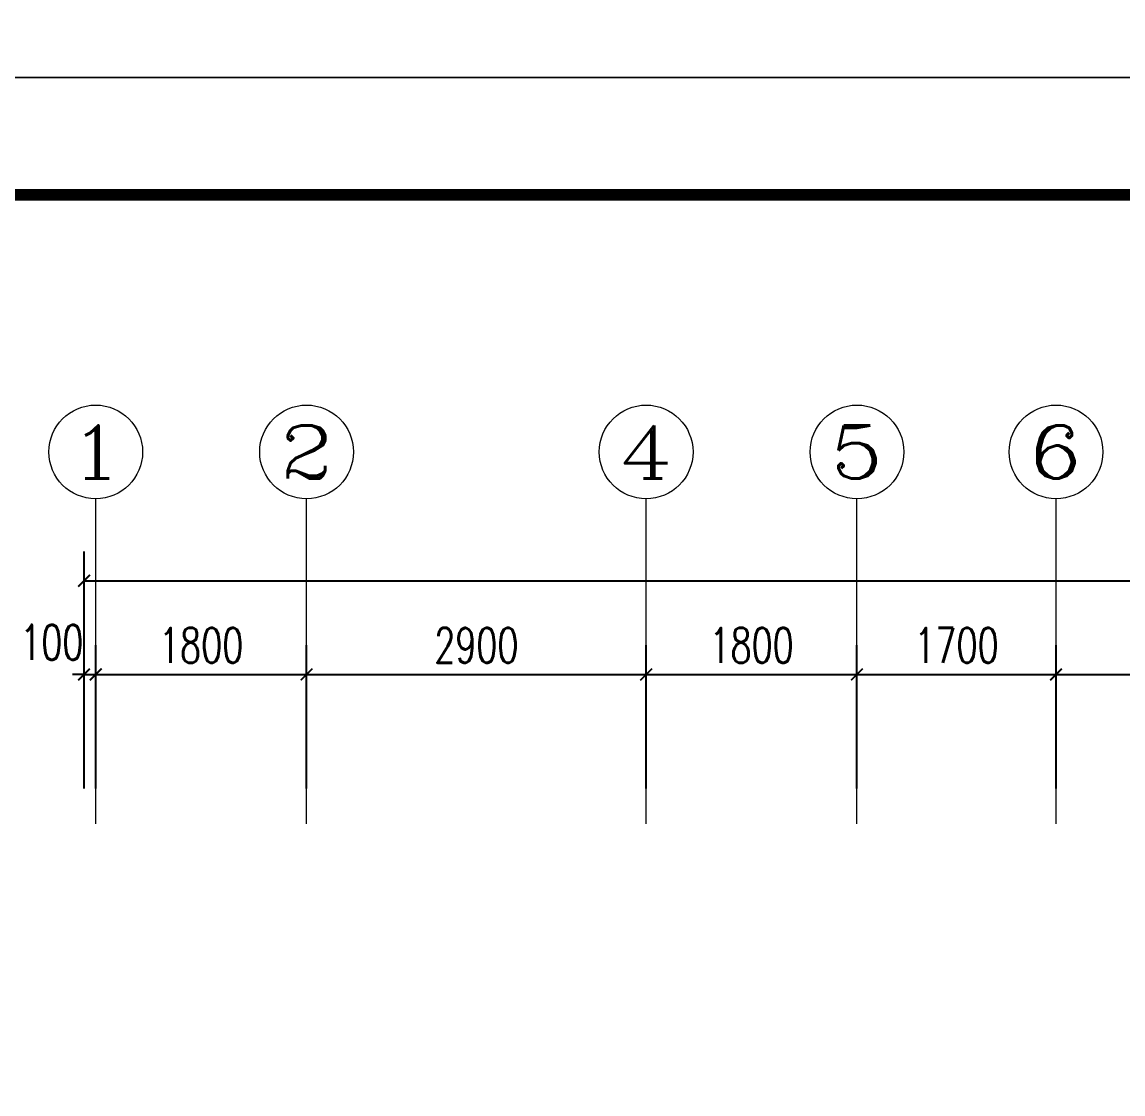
# Model space of a CAD drawing. Extents: x 3753737 to 4713801, y -857380 to 24339.
# Drawn here: x 4208484 to 4217885, y -757331 to -748179 of the extents above; entities that cross this region are included whole.
import ezdxf
from ezdxf.enums import TextEntityAlignment as Align

# ---------------------------------------------------------------- set-up
doc = ezdxf.new("R2010")
doc.units = 0
doc.header["$LTSCALE"] = 1000
doc.header["$MEASUREMENT"] = 0
doc.layers.get('0').update_dxf_attribs({"linetype": 'CONTINUOUS'})
doc.layers.get('Defpoints').update_dxf_attribs({"linetype": 'CONTINUOUS'})
doc.layers.add('!!电气', color=1, linetype='CONTINUOUS')
for name, color, linetype, lineweight in [('AXIS', 114, 'CONTINUOUS', 20), ('AXIS_TEXT', 7, 'CONTINUOUS', 20), ('图框', 147, 'CONTINUOUS', 20)]:
    doc.layers.add(name, color=color, linetype=linetype, lineweight=lineweight)
doc.styles.add('_TCH_AXIS', font='COMPLEX', dxfattribs={"bigfont": 'GBCBIG'})
doc.styles.add('_TCH_DIM_T3', font='SIMPLEX.shx', dxfattribs={"width": 0.705882, "bigfont": 'GBCBIG.shx'})
doc.styles.add('COMPLEX', font='COMPLEX')
doc.dimstyles.new('_TCH_ARCH&&100', dxfattribs={"dimtxt": 297.5, "dimasz": 100, "dimexe": 250, "dimexo": 300, "dimgap": 100, "dimtad": 1, "dimdec": 0, "dimzin": 0, "dimdsep": 46, "dimtxsty": '_TCH_DIM_T3', "dimblk": 'ARCHTICK', "dimcen": 0.09, "dimclrt": 7, "dimazin": 2, "dimtfac": 1, "dimtdec": 0, "dimtix": 1, "dimtmove": 2, "dimatfit": 3, "dimfxl": 1, "dimtolj": 1, "dimtzin": 0, "dimarcsym": 0})

# ---------------------------------------------------------------- blocks, each defined once
blk = doc.blocks.new('_ArchTick')
at = {"color": 0, "linetype": 'ByBlock', "const_width": 0.15}
blk.add_lwpolyline([(-0.5, -0.5), (0.5, 0.5)], dxfattribs=at)
blk = doc.blocks.new('*D567')
at = {"layer": 'AXIS', "color": 0, "lineweight": -2, "transparency": 16777216}
for p, q in [((11702.5, -5070.4), (11702.5, -3045.4)), ((61902.5, -5070.4), (61902.5, -3045.4)), ((11702.5, -3295.4), (61902.5, -3295.4))]:
    blk.add_line(p, q, dxfattribs=at)
at = {"layer": 'Defpoints', "color": 0, "transparency": 16777216}
for p in [(61902.5, -3295.4), (11702.5, -5370.4), (61902.5, -5370.4)]:
    blk.add_point(p, dxfattribs=at)
at = {"layer": 'AXIS', "color": 0, "lineweight": -2, "transparency": 16777216, "xscale": 100, "yscale": 100, "zscale": 100, "rotation": 180}
blk.add_blockref('_ArchTick', (11702.5, -3295.4), dxfattribs=at)
at = {"layer": 'AXIS', "color": 0, "lineweight": -2, "transparency": 16777216, "xscale": 100, "yscale": 100, "zscale": 100}
blk.add_blockref('_ArchTick', (61902.5, -3295.4), dxfattribs=at)
at = {"layer": 'AXIS', "color": 7, "transparency": 16777216, "insert": (36802.5, -3046.7), "char_height": 297.5, "attachment_point": 5, "style": '_TCH_DIM_T3'}
blk.add_mtext('\\A1;50200', dxfattribs=at)
blk = doc.blocks.new('*D568')
at = {"layer": 'AXIS', "color": 0, "lineweight": -2, "transparency": 16777216}
for p, q in [((11702.5, -5070.4), (11702.5, -3845.4)), ((11802.5, -5070.4), (11802.5, -3845.4)), ((11702.5, -4095.4), (11602.5, -4095.4)), ((11702.5, -4095.4), (11802.5, -4095.4)), ((11802.5, -4095.4), (11902.5, -4095.4))]:
    blk.add_line(p, q, dxfattribs=at)
at = {"layer": 'Defpoints', "color": 0, "transparency": 16777216}
for p in [(11802.5, -4095.4), (11702.5, -5370.4), (11802.5, -5370.4)]:
    blk.add_point(p, dxfattribs=at)
at = {"layer": 'AXIS', "color": 0, "lineweight": -2, "transparency": 16777216, "xscale": 100, "yscale": 100, "zscale": 100}
blk.add_blockref('_ArchTick', (11702.5, -4095.4), dxfattribs=at)
at = {"layer": 'AXIS', "color": 0, "lineweight": -2, "transparency": 16777216, "xscale": 100, "yscale": 100, "zscale": 100, "rotation": 180}
blk.add_blockref('_ArchTick', (11802.5, -4095.4), dxfattribs=at)
at = {"layer": 'AXIS', "color": 7, "transparency": 16777216, "insert": (11427.5, -3820.4), "char_height": 297.5, "attachment_point": 5, "style": '_TCH_DIM_T3'}
blk.add_mtext('\\A1;100', dxfattribs=at)
blk = doc.blocks.new('*D569')
at = {"layer": 'AXIS', "color": 0, "lineweight": -2, "transparency": 16777216}
for p, q in [((11802.5, -5070.4), (11802.5, -3845.4)), ((13602.5, -5070.4), (13602.5, -3845.4)), ((11802.5, -4095.4), (13602.5, -4095.4))]:
    blk.add_line(p, q, dxfattribs=at)
at = {"layer": 'Defpoints', "color": 0, "transparency": 16777216}
for p in [(13602.5, -4095.4), (11802.5, -5370.4), (13602.5, -5370.4)]:
    blk.add_point(p, dxfattribs=at)
at = {"layer": 'AXIS', "color": 0, "lineweight": -2, "transparency": 16777216, "xscale": 100, "yscale": 100, "zscale": 100, "rotation": 180}
blk.add_blockref('_ArchTick', (11802.5, -4095.4), dxfattribs=at)
at = {"layer": 'AXIS', "color": 0, "lineweight": -2, "transparency": 16777216, "xscale": 100, "yscale": 100, "zscale": 100}
blk.add_blockref('_ArchTick', (13602.5, -4095.4), dxfattribs=at)
at = {"layer": 'AXIS', "color": 7, "transparency": 16777216, "insert": (12702.5, -3846.7), "char_height": 297.5, "attachment_point": 5, "style": '_TCH_DIM_T3'}
blk.add_mtext('\\A1;1800', dxfattribs=at)
blk = doc.blocks.new('*D570')
at = {"layer": 'AXIS', "color": 0, "lineweight": -2, "transparency": 16777216}
for p, q in [((13602.5, -5070.4), (13602.5, -3845.4)), ((16502.5, -5070.4), (16502.5, -3845.4)), ((13602.5, -4095.4), (16502.5, -4095.4))]:
    blk.add_line(p, q, dxfattribs=at)
at = {"layer": 'Defpoints', "color": 0, "transparency": 16777216}
for p in [(16502.5, -4095.4), (13602.5, -5370.4), (16502.5, -5370.4)]:
    blk.add_point(p, dxfattribs=at)
at = {"layer": 'AXIS', "color": 0, "lineweight": -2, "transparency": 16777216, "xscale": 100, "yscale": 100, "zscale": 100, "rotation": 180}
blk.add_blockref('_ArchTick', (13602.5, -4095.4), dxfattribs=at)
at = {"layer": 'AXIS', "color": 0, "lineweight": -2, "transparency": 16777216, "xscale": 100, "yscale": 100, "zscale": 100}
blk.add_blockref('_ArchTick', (16502.5, -4095.4), dxfattribs=at)
at = {"layer": 'AXIS', "color": 7, "transparency": 16777216, "insert": (15052.5, -3846.7), "char_height": 297.5, "attachment_point": 5, "style": '_TCH_DIM_T3'}
blk.add_mtext('\\A1;2900', dxfattribs=at)
blk = doc.blocks.new('*D571')
at = {"layer": 'AXIS', "color": 0, "lineweight": -2, "transparency": 16777216}
for p, q in [((16502.5, -5070.4), (16502.5, -3845.4)), ((18302.5, -5070.4), (18302.5, -3845.4)), ((16502.5, -4095.4), (18302.5, -4095.4))]:
    blk.add_line(p, q, dxfattribs=at)
at = {"layer": 'Defpoints', "color": 0, "transparency": 16777216}
for p in [(18302.5, -4095.4), (16502.5, -5370.4), (18302.5, -5370.4)]:
    blk.add_point(p, dxfattribs=at)
at = {"layer": 'AXIS', "color": 0, "lineweight": -2, "transparency": 16777216, "xscale": 100, "yscale": 100, "zscale": 100, "rotation": 180}
blk.add_blockref('_ArchTick', (16502.5, -4095.4), dxfattribs=at)
at = {"layer": 'AXIS', "color": 0, "lineweight": -2, "transparency": 16777216, "xscale": 100, "yscale": 100, "zscale": 100}
blk.add_blockref('_ArchTick', (18302.5, -4095.4), dxfattribs=at)
at = {"layer": 'AXIS', "color": 7, "transparency": 16777216, "insert": (17402.5, -3846.7), "char_height": 297.5, "attachment_point": 5, "style": '_TCH_DIM_T3'}
blk.add_mtext('\\A1;1800', dxfattribs=at)
blk = doc.blocks.new('*D572')
at = {"layer": 'AXIS', "color": 0, "lineweight": -2, "transparency": 16777216}
for p, q in [((18302.5, -5070.4), (18302.5, -3845.4)), ((20002.5, -5070.4), (20002.5, -3845.4)), ((18302.5, -4095.4), (20002.5, -4095.4))]:
    blk.add_line(p, q, dxfattribs=at)
at = {"layer": 'Defpoints', "color": 0, "transparency": 16777216}
for p in [(20002.5, -4095.4), (18302.5, -5370.4), (20002.5, -5370.4)]:
    blk.add_point(p, dxfattribs=at)
at = {"layer": 'AXIS', "color": 0, "lineweight": -2, "transparency": 16777216, "xscale": 100, "yscale": 100, "zscale": 100, "rotation": 180}
blk.add_blockref('_ArchTick', (18302.5, -4095.4), dxfattribs=at)
at = {"layer": 'AXIS', "color": 0, "lineweight": -2, "transparency": 16777216, "xscale": 100, "yscale": 100, "zscale": 100}
blk.add_blockref('_ArchTick', (20002.5, -4095.4), dxfattribs=at)
at = {"layer": 'AXIS', "color": 7, "transparency": 16777216, "insert": (19152.5, -3846.7), "char_height": 297.5, "attachment_point": 5, "style": '_TCH_DIM_T3'}
blk.add_mtext('\\A1;1700', dxfattribs=at)
blk = doc.blocks.new('*D573')
at = {"layer": 'AXIS', "color": 0, "lineweight": -2, "transparency": 16777216}
for p, q in [((20002.5, -5070.4), (20002.5, -3845.4)), ((22902.5, -5070.4), (22902.5, -3845.4)), ((20002.5, -4095.4), (22902.5, -4095.4))]:
    blk.add_line(p, q, dxfattribs=at)
at = {"layer": 'Defpoints', "color": 0, "transparency": 16777216}
for p in [(22902.5, -4095.4), (20002.5, -5370.4), (22902.5, -5370.4)]:
    blk.add_point(p, dxfattribs=at)
at = {"layer": 'AXIS', "color": 0, "lineweight": -2, "transparency": 16777216, "xscale": 100, "yscale": 100, "zscale": 100, "rotation": 180}
blk.add_blockref('_ArchTick', (20002.5, -4095.4), dxfattribs=at)
at = {"layer": 'AXIS', "color": 0, "lineweight": -2, "transparency": 16777216, "xscale": 100, "yscale": 100, "zscale": 100}
blk.add_blockref('_ArchTick', (22902.5, -4095.4), dxfattribs=at)
at = {"layer": 'AXIS', "color": 7, "transparency": 16777216, "insert": (21452.5, -3846.7), "char_height": 297.5, "attachment_point": 5, "style": '_TCH_DIM_T3'}
blk.add_mtext('\\A1;2900', dxfattribs=at)
blk = doc.blocks.new('_AXISO')
blk.add_circle((0, 0), 0.5)
at = {"layer": 'AXIS_TEXT', "style": 'COMPLEX', "width": 1.041667}
blk.add_attdef('A', text='', height=0.56, dxfattribs=at).set_placement((-0.25, -0.28), (0.25, -0.28), align=Align.FIT)
blk = doc.blocks.new('A$C100F5A36')
at = {"layer": 'AXIS'}
for p, q in [((11802.5, -5370.4), (11802.5, -2595.4)), ((13602.5, -5370.4), (13602.5, -2595.4)), ((16502.5, -5370.4), (16502.5, -2595.4)), ((18302.5, -5370.4), (18302.5, -2595.4)), ((20002.5, -5370.4), (20002.5, -2595.4))]:
    blk.add_line(p, q, dxfattribs=at)
ref = blk.add_blockref('_AXISO', (11802.5, -2195.4), dxfattribs=dict(at, xscale=800, yscale=800, zscale=800))
ref.add_attrib('A', '1', dxfattribs={"layer": 'AXIS_TEXT', "height": 452.5, "style": '_TCH_AXIS', "width": 2.333333}).set_placement((11576.2, -2421.7), (12028.7, -2421.7), align=Align.FIT)
ref = blk.add_blockref('_AXISO', (13602.5, -2195.4), dxfattribs=dict(at, xscale=800, yscale=800, zscale=800))
ref.add_attrib('A', '2', dxfattribs={"layer": 'AXIS_TEXT', "height": 452.5, "style": '_TCH_AXIS', "width": 1.5}).set_placement((13376.2, -2421.7), (13828.7, -2421.7), align=Align.FIT)
ref = blk.add_blockref('_AXISO', (16502.5, -2195.4), dxfattribs=dict(at, xscale=800, yscale=800, zscale=800))
ref.add_attrib('A', '4', dxfattribs={"layer": 'AXIS_TEXT', "height": 452.5, "style": '_TCH_AXIS', "width": 1.3125}).set_placement((16276.2, -2421.7), (16728.7, -2421.7), align=Align.FIT)
ref = blk.add_blockref('_AXISO', (18302.5, -2195.4), dxfattribs=dict(at, xscale=800, yscale=800, zscale=800))
ref.add_attrib('A', '5', dxfattribs={"layer": 'AXIS_TEXT', "height": 452.5, "style": '_TCH_AXIS', "width": 1.5}).set_placement((18076.2, -2421.7), (18528.7, -2421.7), align=Align.FIT)
ref = blk.add_blockref('_AXISO', (20002.5, -2195.4), dxfattribs=dict(at, xscale=800, yscale=800, zscale=800))
ref.add_attrib('A', '6', dxfattribs={"layer": 'AXIS_TEXT', "height": 452.5, "style": '_TCH_AXIS', "width": 1.5}).set_placement((19776.2, -2421.7), (20228.7, -2421.7), align=Align.FIT)
for p1, p2, distance, text, picture, middle in [((11702.5, -5370.4), (61902.5, -5370.4), 2075, '50200', '*D567', (36802.5, -3046.7)), ((11802.5, -5370.4), (13602.5, -5370.4), 1275, '1800', '*D569', (12702.5, -3846.7)), ((13602.5, -5370.4), (16502.5, -5370.4), 1275, '2900', '*D570', (15052.5, -3846.7)), ((16502.5, -5370.4), (18302.5, -5370.4), 1275, '1800', '*D571', (17402.5, -3846.7)), ((18302.5, -5370.4), (20002.5, -5370.4), 1275, '1700', '*D572', (19152.5, -3846.7)), ((20002.5, -5370.4), (22902.5, -5370.4), 1275, '2900', '*D573', (21452.5, -3846.7))]:
    dim = blk.add_aligned_dim(p1=p1, p2=p2, distance=distance, text=text, dimstyle='_TCH_ARCH&&100', dxfattribs=at)
    dim.commit()
    dim.dimension.update_dxf_attribs({"geometry": picture, "text_midpoint": middle})
dim = blk.add_linear_dim(base=(11802.5, -4095.4), p1=(11702.5, -5370.4), p2=(11802.5, -5370.4), angle=0, text='100', dimstyle='_TCH_ARCH&&100', dxfattribs=at)
dim.commit()
dim.dimension.update_dxf_attribs({"geometry": '*D568', "text_midpoint": (11427.5, -3820.4), "dimtype": 129})

msp = doc.modelspace()

# ---------------------------------------------------------------- linework, layer by layer
at = {"layer": '图框'}
msp.add_lwpolyline([(4194811, -689253.6), (4278911, -689253.6), (4278911, -748653.6), (4194811, -748653.6)], close=True, dxfattribs=at)

# ---------------------------------------------------------------- block references
at = {"layer": '!!电气'}
msp.add_blockref('A$C100F5A36', (4197311, -749653.6), dxfattribs=at)

# ---------------------------------------------------------------- next in the draw order: linework, layer by layer
at = {"layer": '图框'}
msp.add_lwpolyline([(4194811, -748653.6), (4278911, -748653.6), (4278911, -808053.6), (4194811, -808053.6)], close=True, dxfattribs=at)
at = {"layer": '图框', "const_width": 100}
msp.add_lwpolyline([(4277911, -807053.6), (4277911, -749653.6), (4197311, -749653.6), (4197311, -807053.6)], close=True, dxfattribs=at)

doc.saveas('drawing.dxf')
